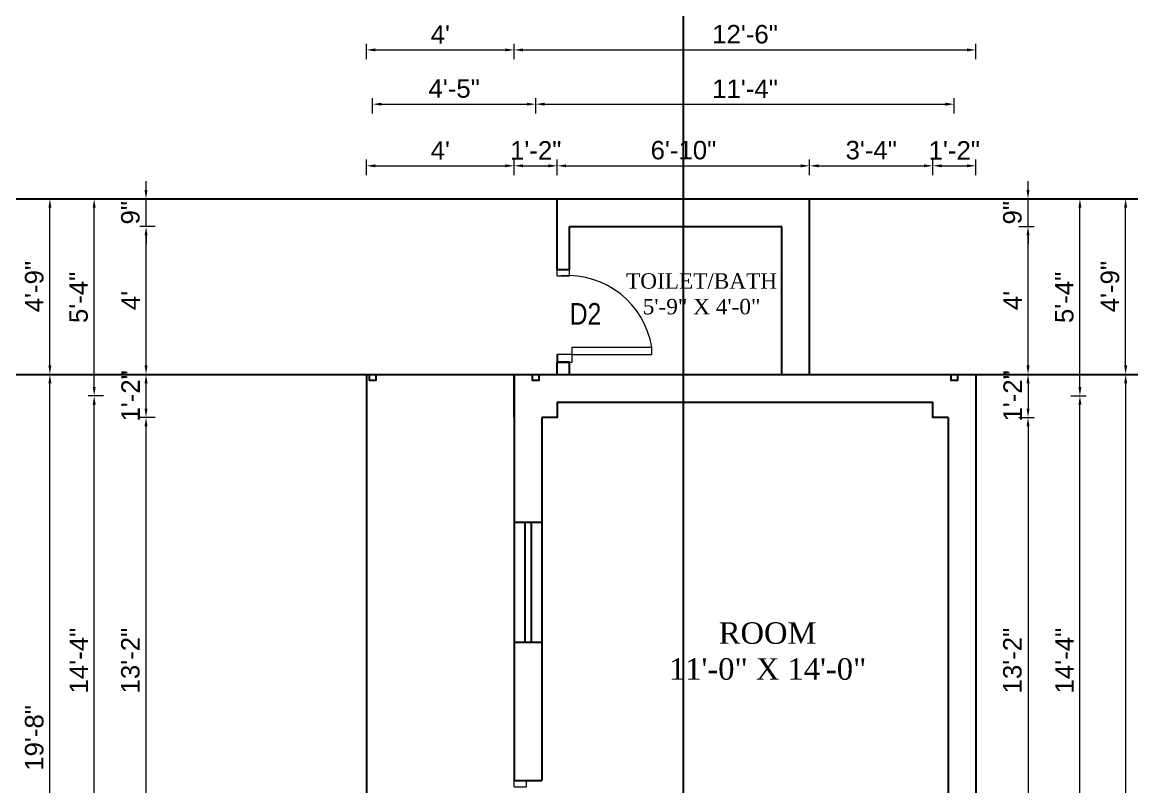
# Model space of a CAD drawing. Header units: inches. Extents: x 0 to 383786, y -43792 to 0.
# Drawn here: x 362154.2 to 362514.7, y -40808.8 to -40560.4 of the extents above; entities that cross this region are included whole.
import ezdxf

# ---------------------------------------------------------------- set-up
doc = ezdxf.new("R2010")
doc.units = ezdxf.units.IN
doc.header["$LTSCALE"] = 2
doc.header["$MEASUREMENT"] = 0
doc.header["$PDMODE"] = 34
doc.layers.get('0').update_dxf_attribs({"linetype": 'CONTINUOUS'})
doc.layers.get('DEFPOINTS').update_dxf_attribs({"color": 141, "linetype": 'CONTINUOUS'})
for name, color, linetype, lineweight in [('dimension', 160, 'CONTINUOUS', 15), ('steps', 253, 'CONTINUOUS', 20), ('truss', 1, 'CONTINUOUS', 25)]:
    doc.layers.add(name, color=color, linetype=linetype, lineweight=lineweight)
doc.styles.add('Lettring Text', font='arial.ttf')
doc.styles.get("Standard").update_dxf_attribs({"font": 'ARIALN.TTF'})
doc.dimstyles.new('Copy of Standard', dxfattribs={"dimtxt": 6, "dimasz": 2.875, "dimexe": 2, "dimexo": 4, "dimgap": 2, "dimtad": 1, "dimdec": 0, "dimrnd": 1, "dimzin": 0, "dimdsep": 46, "dimlunit": 4, "dimtxsty": 'Lettring Text', "dimcen": 0.1, "dimclrd": 7, "dimclre": 7, "dimclrt": 7, "dimazin": 0, "dimtfac": 0.645, "dimtdec": 0, "dimtmove": 1, "dimatfit": 0, "dimfxl": 3, "dimfxlon": 1, "dimtfillclr": 256, "dimtolj": 1, "dimtzin": 0, "dimlwd": -1, "dimlwe": -1, "dimarcsym": 2})

# ---------------------------------------------------------------- blocks, each defined once
blk = doc.blocks.new('*D542')
at = {"layer": 'DEFPOINTS', "color": 0, "ltscale": 0.5, "transparency": 16777216}
for p in [(362314.05, -40607.08), (362266.05, -40674.82), (362314.05, -40674.82)]:
    blk.add_point(p, dxfattribs=at)
at = {"layer": 'steps', "color": 7, "ltscale": 0.5, "transparency": 16777216}
for p, q in [((362266.05, -40610.08), (362266.05, -40605.08)), ((362268.93, -40607.08), (362311.18, -40607.08)), ((362314.05, -40610.08), (362314.05, -40605.08))]:
    blk.add_line(p, q, dxfattribs=at)
for points in [[(362268.93, -40606.6), (362268.93, -40607.56), (362266.05, -40607.08)], [(362311.18, -40606.6), (362311.18, -40607.56), (362314.05, -40607.08)]]:
    blk.add_solid(points, dxfattribs=at)
at = {"layer": 'steps', "color": 7, "ltscale": 0.5, "transparency": 16777216, "insert": (362290.05, -40602.08), "char_height": 6, "attachment_point": 5, "style": 'Lettring Text'}
blk.add_mtext("\\A1;4'", dxfattribs=at)
blk = doc.blocks.new('*D543')
at = {"layer": 'DEFPOINTS', "color": 0, "ltscale": 0.5, "transparency": 16777216}
for p in [(362328.05, -40607.08), (362328.05, -40617.82), (362314.05, -40674.82)]:
    blk.add_point(p, dxfattribs=at)
at = {"layer": 'steps', "color": 7, "ltscale": 0.5, "transparency": 16777216}
for p, q in [((362314.05, -40610.08), (362314.05, -40605.08)), ((362316.93, -40607.08), (362325.18, -40607.08)), ((362328.05, -40610.08), (362328.05, -40605.08))]:
    blk.add_line(p, q, dxfattribs=at)
for points in [[(362316.93, -40606.6), (362316.93, -40607.56), (362314.05, -40607.08)], [(362325.18, -40606.6), (362325.18, -40607.56), (362328.05, -40607.08)]]:
    blk.add_solid(points, dxfattribs=at)
at = {"layer": 'steps', "color": 7, "ltscale": 0.5, "transparency": 16777216, "insert": (362321.05, -40602.07), "char_height": 6, "attachment_point": 5, "style": 'Lettring Text'}
blk.add_mtext('\\A1;1\'-2"', dxfattribs=at)
blk = doc.blocks.new('*D544')
at = {"layer": 'DEFPOINTS', "color": 0, "ltscale": 0.5, "transparency": 16777216}
for p in [(362410.05, -40607.08), (362328.05, -40617.82), (362410.05, -40617.82)]:
    blk.add_point(p, dxfattribs=at)
at = {"layer": 'steps', "color": 7, "ltscale": 0.5, "transparency": 16777216}
for p, q in [((362328.05, -40610.08), (362328.05, -40605.08)), ((362330.93, -40607.08), (362407.18, -40607.08)), ((362410.05, -40610.08), (362410.05, -40605.08))]:
    blk.add_line(p, q, dxfattribs=at)
for points in [[(362330.93, -40606.6), (362330.93, -40607.56), (362328.05, -40607.08)], [(362407.18, -40606.6), (362407.18, -40607.56), (362410.05, -40607.08)]]:
    blk.add_solid(points, dxfattribs=at)
at = {"layer": 'steps', "color": 7, "ltscale": 0.5, "transparency": 16777216, "insert": (362369.05, -40602.02), "char_height": 6, "attachment_point": 5, "style": 'Lettring Text'}
blk.add_mtext('\\A1;6\'-10"', dxfattribs=at)
blk = doc.blocks.new('*D545')
at = {"layer": 'DEFPOINTS', "color": 0, "ltscale": 0.5, "transparency": 16777216}
for p in [(362450.05, -40607.08), (362410.05, -40617.82), (362450.05, -40683.82)]:
    blk.add_point(p, dxfattribs=at)
at = {"layer": 'steps', "color": 7, "ltscale": 0.5, "transparency": 16777216}
for p, q in [((362410.05, -40610.08), (362410.05, -40605.08)), ((362412.93, -40607.08), (362447.18, -40607.08)), ((362450.05, -40610.08), (362450.05, -40605.08))]:
    blk.add_line(p, q, dxfattribs=at)
for points in [[(362412.93, -40606.6), (362412.93, -40607.56), (362410.05, -40607.08)], [(362447.18, -40606.6), (362447.18, -40607.56), (362450.05, -40607.08)]]:
    blk.add_solid(points, dxfattribs=at)
at = {"layer": 'steps', "color": 7, "ltscale": 0.5, "transparency": 16777216, "insert": (362430.05, -40602.02), "char_height": 6, "attachment_point": 5, "style": 'Lettring Text'}
blk.add_mtext('\\A1;3\'-4"', dxfattribs=at)
blk = doc.blocks.new('*D546')
at = {"layer": 'DEFPOINTS', "color": 0, "ltscale": 0.5, "transparency": 16777216}
for p in [(362464.05, -40607.08), (362464.05, -40674.82), (362450.05, -40683.82)]:
    blk.add_point(p, dxfattribs=at)
at = {"layer": 'steps', "color": 7, "ltscale": 0.5, "transparency": 16777216}
for p, q in [((362450.05, -40610.08), (362450.05, -40605.08)), ((362452.93, -40607.08), (362461.18, -40607.08)), ((362464.05, -40610.08), (362464.05, -40605.08))]:
    blk.add_line(p, q, dxfattribs=at)
for points in [[(362452.93, -40606.6), (362452.93, -40607.56), (362450.05, -40607.08)], [(362461.18, -40606.6), (362461.18, -40607.56), (362464.05, -40607.08)]]:
    blk.add_solid(points, dxfattribs=at)
at = {"layer": 'steps', "color": 7, "ltscale": 0.5, "transparency": 16777216, "insert": (362457.05, -40602.07), "char_height": 6, "attachment_point": 5, "style": 'Lettring Text'}
blk.add_mtext('\\A1;1\'-2"', dxfattribs=at)
blk = doc.blocks.new('*D547')
at = {"layer": 'DEFPOINTS', "color": 0, "ltscale": 0.5, "transparency": 16777216}
for p in [(362321.05, -40587.05), (362268.05, -40675.82), (362321.05, -40681.82)]:
    blk.add_point(p, dxfattribs=at)
at = {"layer": 'steps', "color": 7, "ltscale": 0.5, "transparency": 16777216}
for p, q in [((362268.05, -40590.05), (362268.05, -40585.05)), ((362321.05, -40590.05), (362321.05, -40585.05)), ((362270.93, -40587.05), (362318.18, -40587.05))]:
    blk.add_line(p, q, dxfattribs=at)
for points in [[(362270.93, -40586.57), (362270.93, -40587.53), (362268.05, -40587.05)], [(362318.18, -40586.57), (362318.18, -40587.53), (362321.05, -40587.05)]]:
    blk.add_solid(points, dxfattribs=at)
at = {"layer": 'steps', "color": 7, "ltscale": 0.5, "transparency": 16777216, "insert": (362294.55, -40582), "char_height": 6, "attachment_point": 5, "style": 'Lettring Text'}
blk.add_mtext('\\A1;4\'-5"', dxfattribs=at)
blk = doc.blocks.new('*D548')
at = {"layer": 'DEFPOINTS', "color": 0, "ltscale": 0.5, "transparency": 16777216}
for p in [(362457.05, -40587.05), (362457.05, -40675.82), (362321.05, -40681.82)]:
    blk.add_point(p, dxfattribs=at)
at = {"layer": 'steps', "color": 7, "ltscale": 0.5, "transparency": 16777216}
for p, q in [((362321.05, -40590.05), (362321.05, -40585.05)), ((362457.05, -40590.05), (362457.05, -40585.05)), ((362323.93, -40587.05), (362454.18, -40587.05))]:
    blk.add_line(p, q, dxfattribs=at)
for points in [[(362323.93, -40586.57), (362323.93, -40587.53), (362321.05, -40587.05)], [(362454.18, -40586.57), (362454.18, -40587.53), (362457.05, -40587.05)]]:
    blk.add_solid(points, dxfattribs=at)
at = {"layer": 'steps', "color": 7, "ltscale": 0.5, "transparency": 16777216, "insert": (362389.05, -40582.04), "char_height": 6, "attachment_point": 5, "style": 'Lettring Text'}
blk.add_mtext('\\A1;11\'-4"', dxfattribs=at)
blk = doc.blocks.new('*D549')
at = {"layer": 'DEFPOINTS', "color": 0, "ltscale": 0.5, "transparency": 16777216}
for p in [(362314.05, -40569.42), (362266.05, -40674.82), (362314.05, -40674.82)]:
    blk.add_point(p, dxfattribs=at)
at = {"layer": 'steps', "color": 7, "ltscale": 0.5, "transparency": 16777216}
for p, q in [((362266.05, -40572.42), (362266.05, -40567.42)), ((362314.05, -40572.42), (362314.05, -40567.42)), ((362268.93, -40569.42), (362311.18, -40569.42))]:
    blk.add_line(p, q, dxfattribs=at)
for points in [[(362268.93, -40568.94), (362268.93, -40569.9), (362266.05, -40569.42)], [(362311.18, -40568.94), (362311.18, -40569.9), (362314.05, -40569.42)]]:
    blk.add_solid(points, dxfattribs=at)
at = {"layer": 'steps', "color": 7, "ltscale": 0.5, "transparency": 16777216, "insert": (362290.05, -40564.42), "char_height": 6, "attachment_point": 5, "style": 'Lettring Text'}
blk.add_mtext("\\A1;4'", dxfattribs=at)
blk = doc.blocks.new('*D550')
at = {"layer": 'DEFPOINTS', "color": 0, "ltscale": 0.5, "transparency": 16777216}
for p in [(362464.05, -40569.42), (362314.05, -40674.82), (362464.05, -40674.82)]:
    blk.add_point(p, dxfattribs=at)
at = {"layer": 'steps', "color": 7, "ltscale": 0.5, "transparency": 16777216}
for p, q in [((362314.05, -40572.42), (362314.05, -40567.42)), ((362464.05, -40572.42), (362464.05, -40567.42)), ((362316.93, -40569.42), (362461.18, -40569.42))]:
    blk.add_line(p, q, dxfattribs=at)
for points in [[(362316.93, -40568.94), (362316.93, -40569.9), (362314.05, -40569.42)], [(362461.18, -40568.94), (362461.18, -40569.9), (362464.05, -40569.42)]]:
    blk.add_solid(points, dxfattribs=at)
at = {"layer": 'steps', "color": 7, "ltscale": 0.5, "transparency": 16777216, "insert": (362389.05, -40564.36), "char_height": 6, "attachment_point": 5, "style": 'Lettring Text'}
blk.add_mtext('\\A1;12\'-6"', dxfattribs=at)
blk = doc.blocks.new('*D551')
at = {"layer": 'DEFPOINTS', "color": 0, "ltscale": 0.5, "transparency": 16777216}
for p in [(362464.05, -40674.82), (362464.05, -40688.82), (362481, -40688.82)]:
    blk.add_point(p, dxfattribs=at)
at = {"layer": 'steps', "color": 7, "ltscale": 0.5, "transparency": 16777216}
for p, q in [((362478, -40674.82), (362483, -40674.82)), ((362481, -40677.69), (362481, -40685.94)), ((362478, -40688.82), (362483, -40688.82))]:
    blk.add_line(p, q, dxfattribs=at)
for points in [[(362480.52, -40677.69), (362481.48, -40677.69), (362481, -40674.82)], [(362480.52, -40685.94), (362481.48, -40685.94), (362481, -40688.82)]]:
    blk.add_solid(points, dxfattribs=at)
at = {"layer": 'steps', "color": 7, "ltscale": 0.5, "transparency": 16777216, "insert": (362475.99, -40681.82), "char_height": 6, "attachment_point": 5, "rotation": 90, "style": 'Lettring Text'}
blk.add_mtext('\\A1;1\'-2"', dxfattribs=at)
blk = doc.blocks.new('*D552')
at = {"layer": 'DEFPOINTS', "color": 0, "ltscale": 0.5, "transparency": 16777216}
for p in [(362401.05, -40626.82), (362481, -40626.82), (362464.05, -40674.82)]:
    blk.add_point(p, dxfattribs=at)
at = {"layer": 'steps', "color": 7, "ltscale": 0.5, "transparency": 16777216}
for p, q in [((362478, -40626.82), (362483, -40626.82)), ((362481, -40671.94), (362481, -40629.69)), ((362478, -40674.82), (362483, -40674.82))]:
    blk.add_line(p, q, dxfattribs=at)
for points in [[(362480.52, -40629.69), (362481.48, -40629.69), (362481, -40626.82)], [(362480.52, -40671.94), (362481.48, -40671.94), (362481, -40674.82)]]:
    blk.add_solid(points, dxfattribs=at)
at = {"layer": 'steps', "color": 7, "ltscale": 0.5, "transparency": 16777216, "insert": (362476, -40650.82), "char_height": 6, "attachment_point": 5, "rotation": 90, "style": 'Lettring Text'}
blk.add_mtext("\\A1;4'", dxfattribs=at)
blk = doc.blocks.new('*D553')
at = {"layer": 'DEFPOINTS', "color": 0, "ltscale": 0.5, "transparency": 16777216}
for p in [(362410.05, -40617.82), (362481, -40617.82), (362401.05, -40626.82)]:
    blk.add_point(p, dxfattribs=at)
at = {"layer": 'steps', "color": 7, "ltscale": 0.5, "transparency": 16777216}
for p, q in [((362481, -40614.94), (362481, -40612.07)), ((362478, -40617.82), (362483, -40617.82)), ((362481, -40626.82), (362481, -40617.82)), ((362478, -40626.82), (362483, -40626.82)), ((362481, -40629.69), (362481, -40632.57))]:
    blk.add_line(p, q, dxfattribs=at)
for points in [[(362480.52, -40614.94), (362481.48, -40614.94), (362481, -40617.82)], [(362480.52, -40629.69), (362481.48, -40629.69), (362481, -40626.82)]]:
    blk.add_solid(points, dxfattribs=at)
at = {"layer": 'steps', "color": 7, "ltscale": 0.5, "transparency": 16777216, "insert": (362475.94, -40622.32), "char_height": 6, "attachment_point": 5, "rotation": 90, "style": 'Lettring Text'}
blk.add_mtext('\\A1;9"', dxfattribs=at)
blk = doc.blocks.new('*D554')
at = {"layer": 'DEFPOINTS', "color": 0, "ltscale": 0.5, "transparency": 16777216}
for p in [(362464.05, -40688.82), (362464.05, -40846.82), (362481, -40846.82)]:
    blk.add_point(p, dxfattribs=at)
at = {"layer": 'steps', "color": 7, "ltscale": 0.5, "transparency": 16777216}
for p, q in [((362478, -40688.82), (362483, -40688.82)), ((362481, -40691.69), (362481, -40843.94)), ((362478, -40846.82), (362483, -40846.82))]:
    blk.add_line(p, q, dxfattribs=at)
for points in [[(362480.52, -40691.69), (362481.48, -40691.69), (362481, -40688.82)], [(362480.52, -40843.94), (362481.48, -40843.94), (362481, -40846.82)]]:
    blk.add_solid(points, dxfattribs=at)
at = {"layer": 'steps', "color": 7, "ltscale": 0.5, "transparency": 16777216, "insert": (362475.94, -40767.82), "char_height": 6, "attachment_point": 5, "rotation": 90, "style": 'Lettring Text'}
blk.add_mtext('\\A1;13\'-2"', dxfattribs=at)
blk = doc.blocks.new('*D537')
at = {"layer": 'DEFPOINTS', "color": 0, "ltscale": 0.5, "transparency": 16777216}
for p in [(362464.05, -40681.82), (362497.86, -40681.82), (362464.05, -40853.82)]:
    blk.add_point(p, dxfattribs=at)
at = {"layer": 'steps', "color": 7, "ltscale": 0.5, "transparency": 16777216}
for p, q in [((362494.86, -40681.82), (362499.86, -40681.82)), ((362497.86, -40850.94), (362497.86, -40684.69)), ((362494.86, -40853.82), (362499.86, -40853.82))]:
    blk.add_line(p, q, dxfattribs=at)
for points in [[(362497.38, -40684.69), (362498.34, -40684.69), (362497.86, -40681.82)], [(362497.38, -40850.94), (362498.34, -40850.94), (362497.86, -40853.82)]]:
    blk.add_solid(points, dxfattribs=at)
at = {"layer": 'steps', "color": 7, "ltscale": 0.5, "transparency": 16777216, "insert": (362492.85, -40767.82), "char_height": 6, "attachment_point": 5, "rotation": 90, "style": 'Lettring Text'}
blk.add_mtext('\\A1;14\'-4"', dxfattribs=at)
blk = doc.blocks.new('*D538')
at = {"layer": 'DEFPOINTS', "color": 0, "ltscale": 0.5, "transparency": 16777216}
for p in [(362410.05, -40617.82), (362497.86, -40617.82), (362464.05, -40681.82)]:
    blk.add_point(p, dxfattribs=at)
at = {"layer": 'steps', "color": 7, "ltscale": 0.5, "transparency": 16777216}
for p, q in [((362494.86, -40617.82), (362499.86, -40617.82)), ((362497.86, -40678.94), (362497.86, -40620.69)), ((362494.86, -40681.82), (362499.86, -40681.82))]:
    blk.add_line(p, q, dxfattribs=at)
for points in [[(362497.38, -40620.69), (362498.34, -40620.69), (362497.86, -40617.82)], [(362497.38, -40678.94), (362498.34, -40678.94), (362497.86, -40681.82)]]:
    blk.add_solid(points, dxfattribs=at)
at = {"layer": 'steps', "color": 7, "ltscale": 0.5, "transparency": 16777216, "insert": (362492.81, -40649.82), "char_height": 6, "attachment_point": 5, "rotation": 90, "style": 'Lettring Text'}
blk.add_mtext('\\A1;5\'-4"', dxfattribs=at)
blk = doc.blocks.new('*D539')
at = {"layer": 'DEFPOINTS', "color": 0, "ltscale": 0.5, "transparency": 16777216}
for p in [(362464.05, -40674.82), (362464.05, -41001.82), (362512.72, -41001.82)]:
    blk.add_point(p, dxfattribs=at)
at = {"layer": 'steps', "color": 7, "ltscale": 0.5, "transparency": 16777216}
for p, q in [((362509.72, -40674.82), (362514.72, -40674.82)), ((362512.72, -40677.69), (362512.72, -40998.94)), ((362509.72, -41001.82), (362514.72, -41001.82))]:
    blk.add_line(p, q, dxfattribs=at)
for points in [[(362512.24, -40677.69), (362513.2, -40677.69), (362512.72, -40674.82)], [(362512.24, -40998.94), (362513.2, -40998.94), (362512.72, -41001.82)]]:
    blk.add_solid(points, dxfattribs=at)
at = {"layer": 'steps', "color": 7, "ltscale": 0.5, "transparency": 16777216, "insert": (362507.65, -40838.32), "char_height": 6, "attachment_point": 5, "rotation": 90, "style": 'Lettring Text'}
blk.add_mtext('\\A1;27\'-3"', dxfattribs=at)
blk = doc.blocks.new('*D540')
at = {"layer": 'DEFPOINTS', "color": 0, "ltscale": 0.5, "transparency": 16777216}
for p in [(362410.05, -40617.82), (362512.72, -40617.82), (362464.05, -40674.82)]:
    blk.add_point(p, dxfattribs=at)
at = {"layer": 'steps', "color": 7, "ltscale": 0.5, "transparency": 16777216}
for p, q in [((362509.72, -40617.82), (362514.72, -40617.82)), ((362512.72, -40671.94), (362512.72, -40620.69)), ((362509.72, -40674.82), (362514.72, -40674.82))]:
    blk.add_line(p, q, dxfattribs=at)
for points in [[(362512.24, -40620.69), (362513.2, -40620.69), (362512.72, -40617.82)], [(362512.24, -40671.94), (362513.2, -40671.94), (362512.72, -40674.82)]]:
    blk.add_solid(points, dxfattribs=at)
at = {"layer": 'steps', "color": 7, "ltscale": 0.5, "transparency": 16777216, "insert": (362507.65, -40646.32), "char_height": 6, "attachment_point": 5, "rotation": 90, "style": 'Lettring Text'}
blk.add_mtext('\\A1;4\'-9"', dxfattribs=at)
blk = doc.blocks.new('*D570')
at = {"layer": 'DEFPOINTS', "color": 0, "ltscale": 0.5, "transparency": 16777216}
for p in [(362194.45, -40688.82), (362314.05, -40688.82), (362323.05, -40846.82)]:
    blk.add_point(p, dxfattribs=at)
at = {"layer": 'steps', "color": 7, "ltscale": 0.5, "transparency": 16777216}
for p, q in [((362197.45, -40688.82), (362192.45, -40688.82)), ((362194.45, -40843.94), (362194.45, -40691.69)), ((362197.45, -40846.82), (362192.45, -40846.82))]:
    blk.add_line(p, q, dxfattribs=at)
for points in [[(362193.97, -40691.69), (362194.92, -40691.69), (362194.45, -40688.82)], [(362193.97, -40843.94), (362194.92, -40843.94), (362194.45, -40846.82)]]:
    blk.add_solid(points, dxfattribs=at)
at = {"layer": 'steps', "color": 7, "ltscale": 0.5, "transparency": 16777216, "insert": (362189.38, -40767.82), "char_height": 6, "attachment_point": 5, "rotation": 90, "style": 'Lettring Text'}
blk.add_mtext('\\A1;13\'-2"', dxfattribs=at)
blk = doc.blocks.new('*D571')
at = {"layer": 'DEFPOINTS', "color": 0, "ltscale": 0.5, "transparency": 16777216}
for p in [(362194.45, -40674.82), (362314.05, -40674.82), (362314.05, -40688.82)]:
    blk.add_point(p, dxfattribs=at)
at = {"layer": 'steps', "color": 7, "ltscale": 0.5, "transparency": 16777216}
for p, q in [((362197.45, -40674.82), (362192.45, -40674.82)), ((362194.45, -40685.94), (362194.45, -40677.69)), ((362197.45, -40688.82), (362192.45, -40688.82))]:
    blk.add_line(p, q, dxfattribs=at)
for points in [[(362193.97, -40677.69), (362194.92, -40677.69), (362194.45, -40674.82)], [(362193.97, -40685.94), (362194.92, -40685.94), (362194.45, -40688.82)]]:
    blk.add_solid(points, dxfattribs=at)
at = {"layer": 'steps', "color": 7, "ltscale": 0.5, "transparency": 16777216, "insert": (362189.43, -40681.82), "char_height": 6, "attachment_point": 5, "rotation": 90, "style": 'Lettring Text'}
blk.add_mtext('\\A1;1\'-2"', dxfattribs=at)
blk = doc.blocks.new('*D572')
at = {"layer": 'DEFPOINTS', "color": 0, "ltscale": 0.5, "transparency": 16777216}
for p in [(362194.45, -40626.82), (362332.05, -40626.82), (362314.05, -40674.82)]:
    blk.add_point(p, dxfattribs=at)
at = {"layer": 'steps', "color": 7, "ltscale": 0.5, "transparency": 16777216}
for p, q in [((362197.45, -40626.82), (362192.45, -40626.82)), ((362194.45, -40671.94), (362194.45, -40629.69)), ((362197.45, -40674.82), (362192.45, -40674.82))]:
    blk.add_line(p, q, dxfattribs=at)
for points in [[(362193.97, -40629.69), (362194.92, -40629.69), (362194.45, -40626.82)], [(362193.97, -40671.94), (362194.92, -40671.94), (362194.45, -40674.82)]]:
    blk.add_solid(points, dxfattribs=at)
at = {"layer": 'steps', "color": 7, "ltscale": 0.5, "transparency": 16777216, "insert": (362189.45, -40650.82), "char_height": 6, "attachment_point": 5, "rotation": 90, "style": 'Lettring Text'}
blk.add_mtext("\\A1;4'", dxfattribs=at)
blk = doc.blocks.new('*D573')
at = {"layer": 'DEFPOINTS', "color": 0, "ltscale": 0.5, "transparency": 16777216}
for p in [(362194.45, -40617.82), (362328.05, -40617.82), (362332.05, -40626.82)]:
    blk.add_point(p, dxfattribs=at)
at = {"layer": 'steps', "color": 7, "ltscale": 0.5, "transparency": 16777216}
for p, q in [((362194.45, -40614.94), (362194.45, -40612.07)), ((362197.45, -40617.82), (362192.45, -40617.82)), ((362194.45, -40626.82), (362194.45, -40617.82)), ((362197.45, -40626.82), (362192.45, -40626.82)), ((362194.45, -40629.69), (362194.45, -40632.57))]:
    blk.add_line(p, q, dxfattribs=at)
for points in [[(362193.97, -40614.94), (362194.92, -40614.94), (362194.45, -40617.82)], [(362193.97, -40629.69), (362194.92, -40629.69), (362194.45, -40626.82)]]:
    blk.add_solid(points, dxfattribs=at)
at = {"layer": 'steps', "color": 7, "ltscale": 0.5, "transparency": 16777216, "insert": (362189.38, -40622.32), "char_height": 6, "attachment_point": 5, "rotation": 90, "style": 'Lettring Text'}
blk.add_mtext('\\A1;9"', dxfattribs=at)
blk = doc.blocks.new('*D575')
at = {"layer": 'DEFPOINTS', "color": 0, "ltscale": 0.5, "transparency": 16777216}
for p in [(362177.6, -40681.82), (362314.05, -40681.82), (362464.05, -40853.82)]:
    blk.add_point(p, dxfattribs=at)
at = {"layer": 'steps', "color": 7, "ltscale": 0.5, "transparency": 16777216}
for p, q in [((362180.6, -40681.82), (362175.6, -40681.82)), ((362177.6, -40850.94), (362177.6, -40684.69)), ((362180.6, -40853.82), (362175.6, -40853.82))]:
    blk.add_line(p, q, dxfattribs=at)
for points in [[(362177.12, -40684.69), (362178.08, -40684.69), (362177.6, -40681.82)], [(362177.12, -40850.94), (362178.08, -40850.94), (362177.6, -40853.82)]]:
    blk.add_solid(points, dxfattribs=at)
at = {"layer": 'steps', "color": 7, "ltscale": 0.5, "transparency": 16777216, "insert": (362172.59, -40767.82), "char_height": 6, "attachment_point": 5, "rotation": 90, "style": 'Lettring Text'}
blk.add_mtext('\\A1;14\'-4"', dxfattribs=at)
blk = doc.blocks.new('*D576')
at = {"layer": 'DEFPOINTS', "color": 0, "ltscale": 0.5, "transparency": 16777216}
for p in [(362177.6, -40617.82), (362328.05, -40617.82), (362314.05, -40681.82)]:
    blk.add_point(p, dxfattribs=at)
at = {"layer": 'steps', "color": 7, "ltscale": 0.5, "transparency": 16777216}
for p, q in [((362180.6, -40617.82), (362175.6, -40617.82)), ((362177.6, -40678.94), (362177.6, -40620.69)), ((362180.6, -40681.82), (362175.6, -40681.82))]:
    blk.add_line(p, q, dxfattribs=at)
for points in [[(362177.12, -40620.69), (362178.08, -40620.69), (362177.6, -40617.82)], [(362177.12, -40678.94), (362178.08, -40678.94), (362177.6, -40681.82)]]:
    blk.add_solid(points, dxfattribs=at)
at = {"layer": 'steps', "color": 7, "ltscale": 0.5, "transparency": 16777216, "insert": (362172.55, -40649.82), "char_height": 6, "attachment_point": 5, "rotation": 90, "style": 'Lettring Text'}
blk.add_mtext('\\A1;5\'-4"', dxfattribs=at)
blk = doc.blocks.new('*D578')
at = {"layer": 'DEFPOINTS', "color": 0, "ltscale": 0.5, "transparency": 16777216}
for p in [(362163.21, -40674.82), (362266.05, -40674.82), (362206.05, -40911.05)]:
    blk.add_point(p, dxfattribs=at)
at = {"layer": 'steps', "color": 7, "ltscale": 0.5, "transparency": 16777216}
for p, q in [((362166.21, -40674.82), (362161.21, -40674.82)), ((362163.21, -40908.18), (362163.21, -40677.69)), ((362166.21, -40911.05), (362161.21, -40911.05))]:
    blk.add_line(p, q, dxfattribs=at)
for points in [[(362162.73, -40677.69), (362163.69, -40677.69), (362163.21, -40674.82)], [(362162.73, -40908.18), (362163.69, -40908.18), (362163.21, -40911.05)]]:
    blk.add_solid(points, dxfattribs=at)
at = {"layer": 'steps', "color": 7, "ltscale": 0.5, "transparency": 16777216, "insert": (362158.14, -40792.94), "char_height": 6, "attachment_point": 5, "rotation": 90, "style": 'Lettring Text'}
blk.add_mtext('\\A1;19\'-8"', dxfattribs=at)
blk = doc.blocks.new('*D579')
at = {"layer": 'DEFPOINTS', "color": 0, "ltscale": 0.5, "transparency": 16777216}
for p in [(362163.21, -40617.82), (362328.05, -40617.82), (362266.05, -40674.82)]:
    blk.add_point(p, dxfattribs=at)
at = {"layer": 'steps', "color": 7, "ltscale": 0.5, "transparency": 16777216}
for p, q in [((362166.21, -40617.82), (362161.21, -40617.82)), ((362163.21, -40671.94), (362163.21, -40620.69)), ((362166.21, -40674.82), (362161.21, -40674.82))]:
    blk.add_line(p, q, dxfattribs=at)
for points in [[(362162.73, -40620.69), (362163.69, -40620.69), (362163.21, -40617.82)], [(362162.73, -40671.94), (362163.69, -40671.94), (362163.21, -40674.82)]]:
    blk.add_solid(points, dxfattribs=at)
at = {"layer": 'steps', "color": 7, "ltscale": 0.5, "transparency": 16777216, "insert": (362158.14, -40646.32), "char_height": 6, "attachment_point": 5, "rotation": 90, "style": 'Lettring Text'}
blk.add_mtext('\\A1;4\'-9"', dxfattribs=at)

msp = doc.modelspace()

# ---------------------------------------------------------------- linework, layer by layer
at = {"ltscale": 0.5}
for p, q in [((362328.05, -40640.82), (362328.05, -40617.82)), ((362328.05, -40617.82), (362410.05, -40617.82)), ((362410.05, -40674.82), (362410.05, -40617.82)), ((362332.05, -40640.82), (362332.05, -40626.82)), ((362332.05, -40626.82), (362401.05, -40626.82)), ((362401.05, -40674.82), (362401.05, -40626.82)), ((362332.05, -40640.82), (362328.05, -40640.82)), ((362328.05, -40674.82), (362328.05, -40670.82)), ((362332.05, -40670.82), (362328.05, -40670.82)), ((362332.05, -40674.82), (362332.05, -40670.82)), ((362332.05, -40674.82), (362332.05, -40670.82)), ((362266.05, -40674.82), (362314.05, -40674.82)), ((362332.05, -40674.82), (362401.05, -40674.82)), ((362410.05, -40674.82), (362464.05, -40674.82)), ((362328.05, -40683.82), (362450.05, -40683.82)), ((362314.05, -40722.82), (362323.05, -40722.82)), ((362317.55, -40722.82), (362317.55, -40761.82)), ((362319.55, -40722.82), (362319.55, -40761.82)), ((362314.05, -40761.82), (362323.05, -40761.82)), ((362314.05, -40806.82), (362323.05, -40806.82))]:
    msp.add_line(p, q, dxfattribs=at)
at = {"color": 242, "ltscale": 0.5, "true_color": 0xcd2027}
for p, q in [((362266.05, -40674.82), (362266.05, -40910.82)), ((362314.05, -40674.82), (362314.05, -40806.82)), ((362464.05, -40674.82), (362464.05, -41001.82)), ((362323.05, -40688.82), (362323.05, -40806.82)), ((362455.05, -40688.82), (362455.05, -40846.82))]:
    msp.add_line(p, q, dxfattribs=at)
at = {"ltscale": 0.5}
for p, direction in [((362369.05, -40617.82), (0, 1)), ((362386.57, -40617.82), (1, 0)), ((362386.57, -40674.82), (1, 0))]:
    msp.add_xline(p, direction, dxfattribs=at)
for points in [[(362269.05, -40674.82), (362269.05, -40676.82), (362267.05, -40676.82), (362267.05, -40674.82)], [(362322.05, -40674.82), (362322.05, -40676.82), (362320.05, -40676.82), (362320.05, -40674.82)], [(362458.05, -40674.82), (362458.05, -40676.82), (362456.05, -40676.82), (362456.05, -40674.82)]]:
    msp.add_lwpolyline(points, close=True, dxfattribs=at)
for points in [[(362314.05, -40688.82), (362314.05, -40674.82), (362328.05, -40674.82)], [(362450.05, -40674.82), (362464.05, -40674.82), (362464.05, -40688.82)], [(362328.05, -40683.82), (362328.05, -40688.82), (362323.05, -40688.82)], [(362455.05, -40688.82), (362450.05, -40688.82), (362450.05, -40683.82)]]:
    msp.add_lwpolyline(points, dxfattribs=at)
at = {"layer": 'dimension', "ltscale": 7}
for p, q in [((362328.05, -40640.82), (362332.05, -40640.82)), ((362328.05, -40642.82), (362328.05, -40640.82)), ((362328.05, -40642.82), (362332.05, -40642.82)), ((362332.05, -40642.82), (362332.05, -40640.82)), ((362332.85, -40668.42), (362328.05, -40668.42)), ((362328.05, -40668.42), (362328.05, -40670.82)), ((362332.85, -40666.02), (362358.73, -40666.02)), ((362332.85, -40668.42), (362332.85, -40666.02)), ((362332.85, -40668.42), (362358.73, -40668.42)), ((362332.85, -40670.82), (362332.85, -40668.42)), ((362358.73, -40668.42), (362358.73, -40666.02)), ((362328.05, -40670.82), (362332.85, -40670.82)), ((362314.05, -40806.82), (362318.05, -40806.82)), ((362314.05, -40808.82), (362314.05, -40806.82)), ((362314.05, -40808.82), (362318.05, -40808.82)), ((362318.05, -40808.82), (362318.05, -40806.82))]:
    msp.add_line(p, q, dxfattribs=at)
msp.add_arc((362331.41, -40670.41), 27.67, 9.1337, 94.3044, dxfattribs=at)
at = {"layer": 'truss', "ltscale": 7}
for p, q in [((362328.05, -40668.42), (362328.05, -40670.82)), ((362328.05, -40670.82), (362332.05, -40670.82))]:
    msp.add_line(p, q, dxfattribs=at)

# ---------------------------------------------------------------- texts
at = {"layer": 'steps', "color": 7, "ltscale": 0.3, "width": 70.3269, "attachment_point": 2}
for s, insert, char_height in [('{\\fTimes New Roman|b0|i0|c0|p18;TOILET/BATH \\P5\'-9" X 4\'-0"}', (362374.94, -40641.99), 5), ('{\\fTimes New Roman|b0|i0|c0|p18;ROOM \\P11\'-0" X 14\'-0"}', (362396.4, -40755.37), 7)]:
    msp.add_mtext(s, dxfattribs=dict(at, insert=insert, char_height=char_height))
at = {"layer": 'steps', "color": 7, "ltscale": 0.3, "insert": (362337.23, -40658.67), "char_height": 7, "attachment_point": 8}
msp.add_mtext_dynamic_manual_height_columns('D2', width=18.6213, gutter_width=40, heights=[0], dxfattribs=at)

# ---------------------------------------------------------------- dimensions: what is measured, and where the dimension line sits
at = {"layer": 'steps', "ltscale": 0.5}
for base, p1, p2, picture, middle in [((362314.05, -40569.42), (362266.05, -40674.82), (362314.05, -40674.82), '*D549', (362290.05, -40564.42)), ((362464.05, -40569.42), (362314.05, -40674.82), (362464.05, -40674.82), '*D550', (362389.05, -40564.36)), ((362321.05, -40587.05), (362268.05, -40675.82), (362321.05, -40681.82), '*D547', (362294.55, -40582)), ((362457.05, -40587.05), (362321.05, -40681.82), (362457.05, -40675.82), '*D548', (362389.05, -40582.04)), ((362314.05, -40607.08), (362266.05, -40674.82), (362314.05, -40674.82), '*D542', (362290.05, -40602.08)), ((362410.05, -40607.08), (362328.05, -40617.82), (362410.05, -40617.82), '*D544', (362369.05, -40602.02)), ((362450.05, -40607.08), (362410.05, -40617.82), (362450.05, -40683.82), '*D545', (362430.05, -40602.02))]:
    dim = msp.add_linear_dim(base=base, p1=p1, p2=p2, dimstyle='Copy of Standard', dxfattribs=at)
    dim.commit()
    dim.dimension.update_dxf_attribs({"geometry": picture, "text_midpoint": middle})
for base, p1, p2, picture, middle in [((362328.05, -40607.08), (362314.05, -40674.82), (362328.05, -40617.82), '*D543', (362321.05, -40607.08)), ((362464.05, -40607.08), (362450.05, -40683.82), (362464.05, -40674.82), '*D546', (362457.05, -40607.08))]:
    dim = msp.add_linear_dim(base=base, p1=p1, p2=p2, dimstyle='Copy of Standard', dxfattribs=at)
    dim.commit()
    dim.dimension.update_dxf_attribs({"geometry": picture, "text_midpoint": middle, "dimtype": 160})
for base, p1, p2, picture, middle in [((362194.45, -40617.82), (362332.05, -40626.82), (362328.05, -40617.82), '*D573', (362194.45, -40622.32)), ((362481, -40617.82), (362401.05, -40626.82), (362410.05, -40617.82), '*D553', (362481, -40622.32)), ((362194.45, -40674.82), (362314.05, -40688.82), (362314.05, -40674.82), '*D571', (362194.45, -40681.82)), ((362481, -40688.82), (362464.05, -40674.82), (362464.05, -40688.82), '*D551', (362481, -40681.82))]:
    dim = msp.add_linear_dim(base=base, p1=p1, p2=p2, angle=90, dimstyle='Copy of Standard', dxfattribs=at)
    dim.commit()
    dim.dimension.update_dxf_attribs({"geometry": picture, "text_midpoint": middle, "dimtype": 160})
for base, p1, p2, picture, middle in [((362163.21, -40617.82), (362266.05, -40674.82), (362328.05, -40617.82), '*D579', (362158.14, -40646.32)), ((362177.6, -40617.82), (362314.05, -40681.82), (362328.05, -40617.82), '*D576', (362172.55, -40649.82)), ((362497.86, -40617.82), (362464.05, -40681.82), (362410.05, -40617.82), '*D538', (362492.81, -40649.82)), ((362512.72, -40617.82), (362464.05, -40674.82), (362410.05, -40617.82), '*D540', (362507.65, -40646.32)), ((362194.45, -40626.82), (362314.05, -40674.82), (362332.05, -40626.82), '*D572', (362189.45, -40650.82)), ((362481, -40626.82), (362464.05, -40674.82), (362401.05, -40626.82), '*D552', (362476, -40650.82)), ((362163.21, -40674.82), (362206.05, -40911.05), (362266.05, -40674.82), '*D578', (362158.14, -40792.94)), ((362512.72, -41001.82), (362464.05, -40674.82), (362464.05, -41001.82), '*D539', (362507.65, -40838.32)), ((362177.6, -40681.82), (362464.05, -40853.82), (362314.05, -40681.82), '*D575', (362172.59, -40767.82)), ((362497.86, -40681.82), (362464.05, -40853.82), (362464.05, -40681.82), '*D537', (362492.85, -40767.82)), ((362194.45, -40688.82), (362323.05, -40846.82), (362314.05, -40688.82), '*D570', (362189.38, -40767.82)), ((362481, -40846.82), (362464.05, -40688.82), (362464.05, -40846.82), '*D554', (362475.94, -40767.82))]:
    dim = msp.add_linear_dim(base=base, p1=p1, p2=p2, angle=90, dimstyle='Copy of Standard', dxfattribs=at)
    dim.commit()
    dim.dimension.update_dxf_attribs({"geometry": picture, "text_midpoint": middle})

doc.saveas('drawing.dxf')
